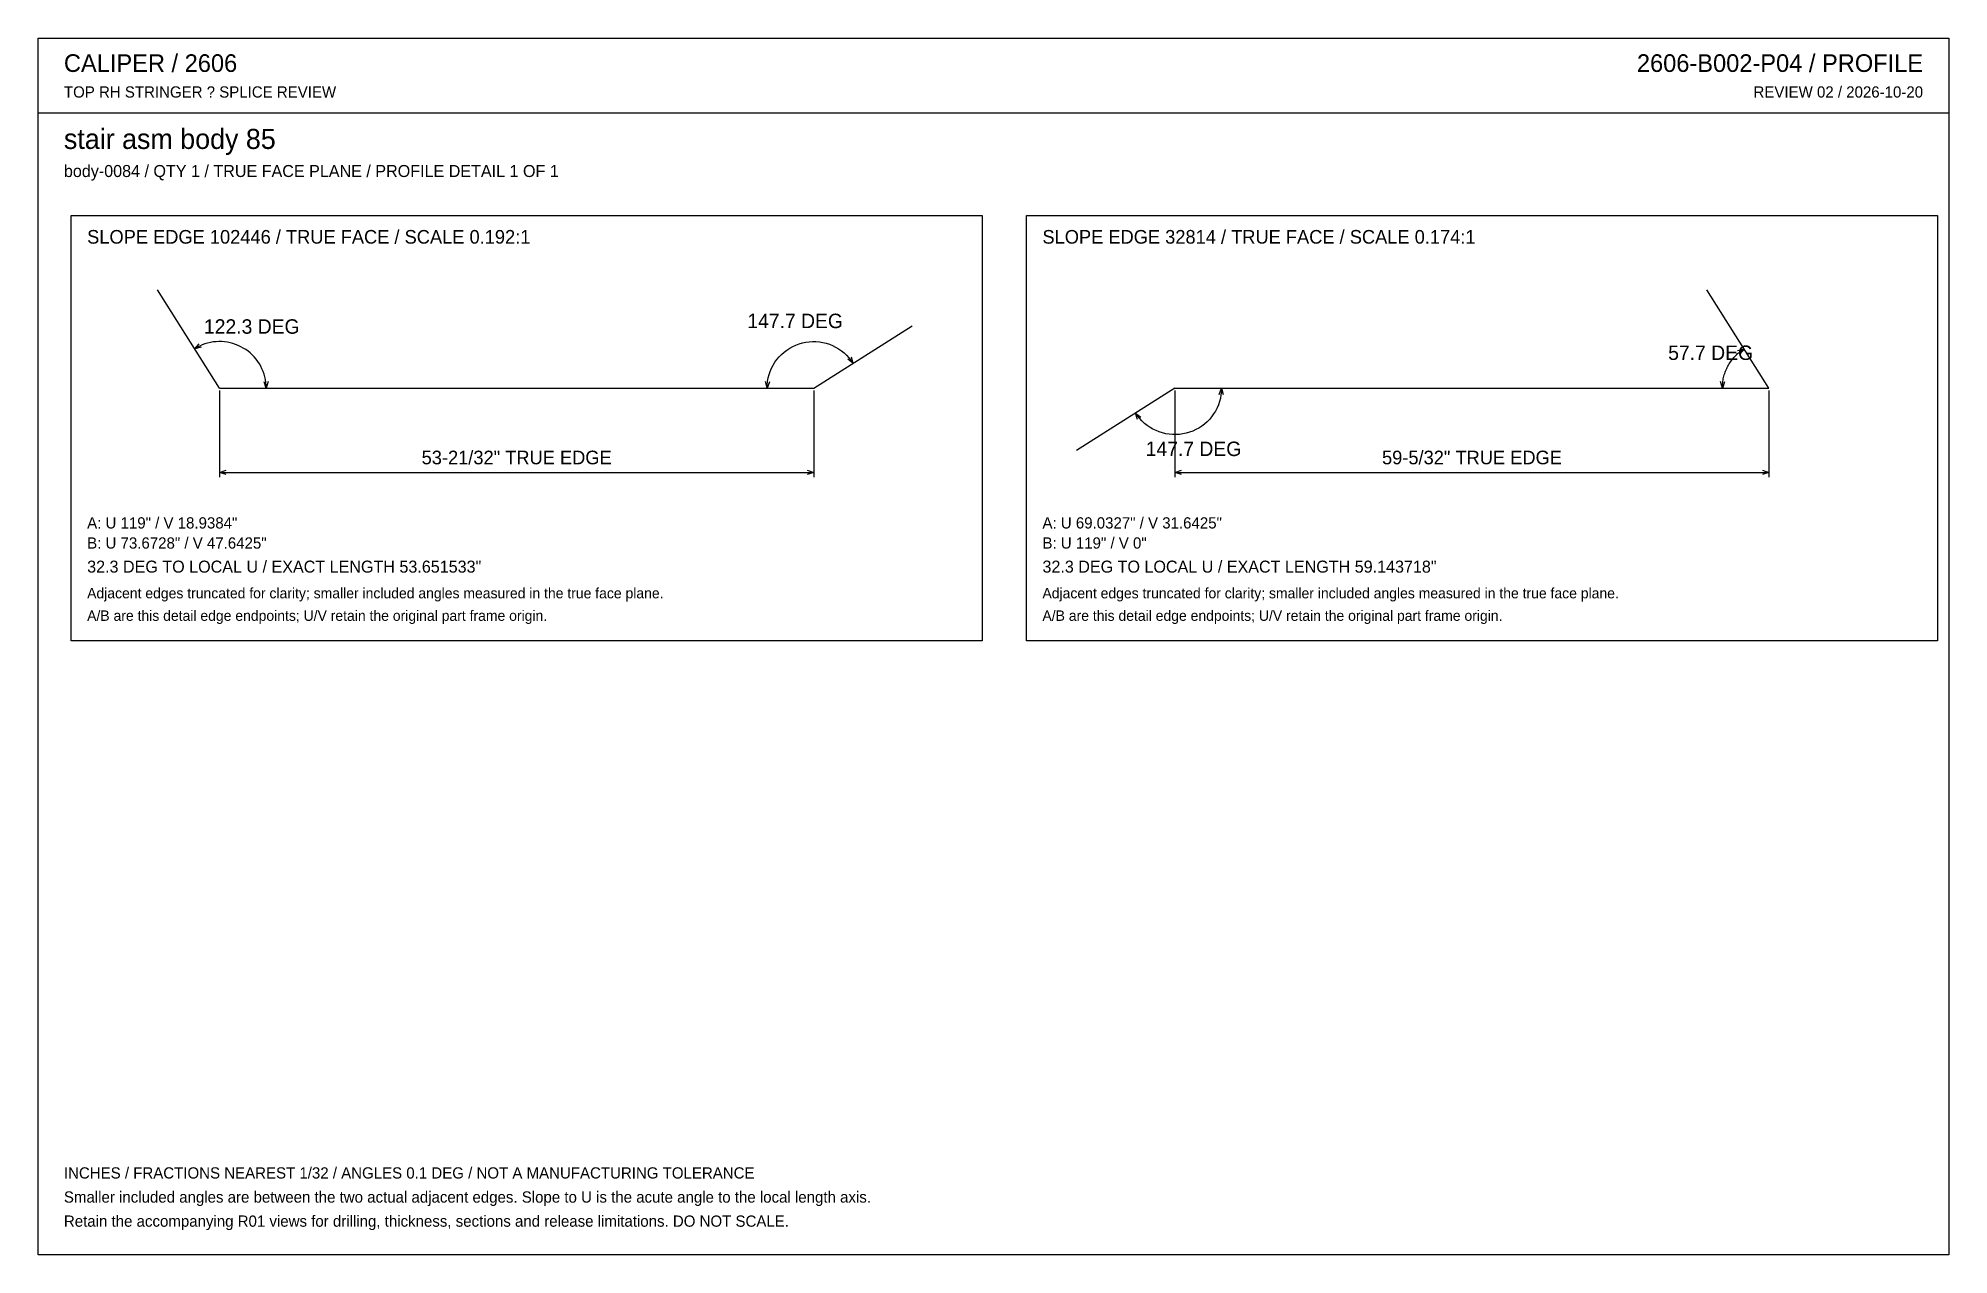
# Model space of a CAD drawing. Header units: inches. Extents: x 0.5 to 33.5, y 0.5 to 21.5.
import ezdxf
from ezdxf.enums import TextEntityAlignment as Align

# ---------------------------------------------------------------- set-up
doc = ezdxf.new("R2010")
doc.units = ezdxf.units.IN
doc.header["$MEASUREMENT"] = 0

msp = doc.modelspace()

# ---------------------------------------------------------------- linework, layer by layer
at = {"layer": 'ANNOTATION'}
for p, q in [((3.18, 16.153), (3.258, 16.239)), ((3.266, 16.2), (3.222, 16.178)), ((3.311, 16.22), (3.266, 16.2)), ((3.357, 16.237), (3.311, 16.22)), ((3.404, 16.251), (3.357, 16.237)), ((3.452, 16.262), (3.404, 16.251)), ((3.501, 16.27), (3.452, 16.262)), ((3.55, 16.275), (3.501, 16.27)), ((3.599, 16.278), (3.55, 16.275)), ((3.648, 16.277), (3.599, 16.278)), ((3.697, 16.273), (3.648, 16.277)), ((3.745, 16.266), (3.697, 16.273)), ((3.794, 16.257), (3.745, 16.266)), ((3.841, 16.244), (3.794, 16.257)), ((3.888, 16.229), (3.841, 16.244)), ((3.933, 16.21), (3.888, 16.229)), ((3.978, 16.189), (3.933, 16.21)), ((13.527, 16.192), (13.581, 16.216)), ((13.581, 16.216), (13.636, 16.237)), ((13.636, 16.237), (13.693, 16.254)), ((13.693, 16.254), (13.751, 16.266)), ((13.751, 16.266), (13.81, 16.274)), ((13.81, 16.274), (13.869, 16.278)), ((13.869, 16.278), (13.928, 16.277)), ((13.928, 16.277), (13.987, 16.272)), ((13.987, 16.272), (14.046, 16.262)), ((14.046, 16.262), (14.104, 16.249)), ((14.104, 16.249), (14.16, 16.231)), ((14.16, 16.231), (14.215, 16.209)), ((14.215, 16.209), (14.269, 16.183)), ((3.293, 16.179), (3.18, 16.153)), ((3.222, 16.178), (3.18, 16.153)), ((4.021, 16.166), (3.978, 16.189)), ((4.062, 16.139), (4.021, 16.166)), ((4.102, 16.111), (4.062, 16.139)), ((4.14, 16.08), (4.102, 16.111)), ((4.176, 16.046), (4.14, 16.08)), ((4.21, 16.011), (4.176, 16.046)), ((4.242, 15.973), (4.21, 16.011)), ((4.271, 15.934), (4.242, 15.973)), ((4.298, 15.893), (4.271, 15.934)), ((4.323, 15.85), (4.298, 15.893)), ((13.161, 15.817), (13.188, 15.869)), ((13.188, 15.869), (13.219, 15.92)), ((13.219, 15.92), (13.254, 15.968)), ((13.254, 15.968), (13.292, 16.013)), ((13.292, 16.013), (13.333, 16.056)), ((13.333, 16.056), (13.378, 16.095)), ((13.378, 16.095), (13.425, 16.131)), ((13.425, 16.131), (13.475, 16.163)), ((13.475, 16.163), (13.527, 16.192)), ((14.269, 16.183), (14.32, 16.153)), ((14.32, 16.153), (14.369, 16.119)), ((14.369, 16.119), (14.415, 16.082)), ((14.415, 16.082), (14.458, 16.042)), ((14.458, 16.042), (14.499, 15.998)), ((14.569, 15.903), (14.478, 15.975)), ((14.499, 15.998), (14.536, 15.952)), ((14.535, 16.014), (14.569, 15.903)), ((14.536, 15.952), (14.569, 15.903)), ((29.705, 15.85), (29.717, 15.871)), ((29.717, 15.871), (29.728, 15.891)), ((29.728, 15.891), (29.741, 15.91)), ((29.741, 15.91), (29.754, 15.93)), ((29.754, 15.93), (29.767, 15.948)), ((29.767, 15.948), (29.781, 15.967)), ((29.781, 15.967), (29.795, 15.985)), ((29.795, 15.985), (29.81, 16.003)), ((29.81, 16.003), (29.826, 16.02)), ((29.826, 16.02), (29.842, 16.037)), ((29.842, 16.037), (29.858, 16.053)), ((29.858, 16.053), (29.875, 16.069)), ((29.874, 16.121), (29.986, 16.153)), ((29.875, 16.069), (29.893, 16.084)), ((29.893, 16.084), (29.91, 16.099)), ((29.91, 16.099), (29.929, 16.113)), ((29.986, 16.153), (29.912, 16.063)), ((29.929, 16.113), (29.947, 16.127)), ((29.947, 16.127), (29.966, 16.14)), ((29.966, 16.14), (29.986, 16.153)), ((4.344, 15.806), (4.323, 15.85)), ((4.363, 15.761), (4.344, 15.806)), ((4.379, 15.714), (4.363, 15.761)), ((4.393, 15.667), (4.379, 15.714)), ((4.417, 15.472), (4.379, 15.582)), ((4.403, 15.619), (4.393, 15.667)), ((4.411, 15.57), (4.403, 15.619)), ((4.415, 15.521), (4.411, 15.57)), ((4.448, 15.584), (4.417, 15.472)), ((13.083, 15.472), (13.053, 15.585)), ((13.122, 15.582), (13.083, 15.472)), ((13.086, 15.531), (13.092, 15.59)), ((13.092, 15.59), (13.103, 15.649)), ((13.103, 15.649), (13.118, 15.706)), ((13.118, 15.706), (13.137, 15.762)), ((13.137, 15.762), (13.161, 15.817)), ((29.611, 15.472), (29.578, 15.584)), ((29.647, 15.583), (29.611, 15.472)), ((29.612, 15.519), (29.614, 15.542)), ((29.614, 15.542), (29.616, 15.565)), ((29.616, 15.565), (29.619, 15.588)), ((29.619, 15.588), (29.623, 15.61)), ((29.623, 15.61), (29.627, 15.633)), ((29.627, 15.633), (29.632, 15.656)), ((29.632, 15.656), (29.638, 15.678)), ((29.638, 15.678), (29.644, 15.701)), ((29.644, 15.701), (29.651, 15.723)), ((29.651, 15.723), (29.659, 15.745)), ((29.659, 15.745), (29.667, 15.766)), ((29.667, 15.766), (29.675, 15.788)), ((29.675, 15.788), (29.685, 15.809)), ((29.685, 15.809), (29.695, 15.83)), ((29.695, 15.83), (29.705, 15.85)), ((3.611, 15.431), (3.611, 13.931)), ((4.417, 15.472), (4.415, 15.521)), ((13.083, 15.472), (13.086, 15.531)), ((13.889, 15.431), (13.889, 13.931)), ((20.139, 15.431), (20.139, 13.931)), ((20.91, 15.238), (20.89, 15.182)), ((20.906, 15.362), (20.944, 15.472)), ((20.925, 15.296), (20.91, 15.238)), ((20.936, 15.354), (20.925, 15.296)), ((20.942, 15.413), (20.936, 15.354)), ((20.944, 15.472), (20.942, 15.413)), ((20.944, 15.472), (20.975, 15.36)), ((29.611, 15.495), (29.612, 15.519)), ((29.611, 15.472), (29.611, 15.495)), ((30.417, 15.431), (30.417, 13.931)), ((19.492, 14.992), (19.458, 15.041)), ((19.493, 14.93), (19.458, 15.041)), ((19.458, 15.041), (19.55, 14.969)), ((19.529, 14.946), (19.492, 14.992)), ((19.569, 14.903), (19.529, 14.946)), ((19.613, 14.862), (19.569, 14.903)), ((20.694, 14.889), (20.65, 14.85)), ((20.736, 14.931), (20.694, 14.889)), ((20.774, 14.977), (20.736, 14.931)), ((20.809, 15.025), (20.774, 14.977)), ((20.84, 15.075), (20.809, 15.025)), ((20.867, 15.128), (20.84, 15.075)), ((20.89, 15.182), (20.867, 15.128)), ((19.659, 14.825), (19.613, 14.862)), ((19.708, 14.792), (19.659, 14.825)), ((19.759, 14.762), (19.708, 14.792)), ((19.812, 14.736), (19.759, 14.762)), ((19.868, 14.714), (19.812, 14.736)), ((19.924, 14.696), (19.868, 14.714)), ((19.982, 14.682), (19.924, 14.696)), ((20.04, 14.673), (19.982, 14.682)), ((20.099, 14.668), (20.04, 14.673)), ((20.159, 14.667), (20.099, 14.668)), ((20.218, 14.671), (20.159, 14.667)), ((20.277, 14.679), (20.218, 14.671)), ((20.335, 14.691), (20.277, 14.679)), ((20.392, 14.707), (20.335, 14.691)), ((20.447, 14.728), (20.392, 14.707)), ((20.501, 14.753), (20.447, 14.728)), ((20.553, 14.781), (20.501, 14.753)), ((20.603, 14.814), (20.553, 14.781)), ((20.65, 14.85), (20.603, 14.814)), ((3.611, 14.014), (3.722, 14.049)), ((3.611, 14.014), (13.889, 14.014)), ((3.722, 13.979), (3.611, 14.014)), ((13.778, 14.049), (13.889, 14.014)), ((13.889, 14.014), (13.778, 13.979)), ((20.139, 14.014), (20.25, 14.049)), ((20.139, 14.014), (30.417, 14.014)), ((20.25, 13.979), (20.139, 14.014)), ((30.306, 14.049), (30.417, 14.014)), ((30.417, 14.014), (30.306, 13.979))]:
    msp.add_line(p, q, dxfattribs=at)
at = {"layer": 'OUTLINE'}
for p, q in [((0.472, 21.528), (33.528, 21.528)), ((0.472, 0.472), (0.472, 21.528)), ((33.528, 21.528), (33.528, 0.472)), ((0.472, 20.236), (33.528, 20.236)), ((1.042, 18.458), (16.806, 18.458)), ((1.042, 11.097), (1.042, 18.458)), ((16.806, 18.458), (16.806, 11.097)), ((17.569, 18.458), (33.333, 18.458)), ((17.569, 11.097), (17.569, 18.458)), ((33.333, 18.458), (33.333, 11.097)), ((3.611, 15.472), (2.534, 17.174)), ((30.417, 15.472), (29.339, 17.174)), ((13.889, 15.472), (15.59, 16.55)), ((3.611, 15.472), (13.889, 15.472)), ((20.139, 15.472), (18.437, 14.395)), ((20.139, 15.472), (30.417, 15.472)), ((16.806, 11.097), (1.042, 11.097)), ((33.333, 11.097), (17.569, 11.097)), ((33.528, 0.472), (0.472, 0.472))]:
    msp.add_line(p, q, dxfattribs=at)

# ---------------------------------------------------------------- texts
at = {"layer": 'ANNOTATION'}
for s, height, p in [('CALIPER / 2606', 0.30556, (0.917, 20.944)), ('TOP RH STRINGER ? SPLICE REVIEW', 0.19444, (0.917, 20.5)), ('stair asm body 85', 0.34722, (0.917, 19.611)), ('body-0084 / QTY 1 / TRUE FACE PLANE / PROFILE DETAIL 1 OF 1', 0.20833, (0.917, 19.125)), ('SLOPE EDGE 102446 / TRUE FACE / SCALE 0.192:1', 0.23611, (1.319, 17.972)), ('SLOPE EDGE 32814 / TRUE FACE / SCALE 0.174:1', 0.23611, (17.847, 17.972)), ('A: U 119" / V 18.9384"', 0.19444, (1.319, 13.042)), ('A: U 69.0327" / V 31.6425"', 0.19444, (17.847, 13.042)), ('B: U 73.6728" / V 47.6425"', 0.19444, (1.319, 12.694)), ('B: U 119" / V 0"', 0.19444, (17.847, 12.694)), ('32.3 DEG TO LOCAL U / EXACT LENGTH 53.651533"', 0.20833, (1.319, 12.278)), ('32.3 DEG TO LOCAL U / EXACT LENGTH 59.143718"', 0.20833, (17.847, 12.278)), ('Adjacent edges truncated for clarity; smaller included angles measured in the true face plane.', 0.18056, (1.319, 11.833)), ('Adjacent edges truncated for clarity; smaller included angles measured in the true face plane.', 0.18056, (17.847, 11.833)), ('A/B are this detail edge endpoints; U/V retain the original part frame origin.', 0.18056, (1.319, 11.444)), ('A/B are this detail edge endpoints; U/V retain the original part frame origin.', 0.18056, (17.847, 11.444)), ('INCHES / FRACTIONS NEAREST 1/32 / ANGLES 0.1 DEG / NOT A MANUFACTURING TOLERANCE', 0.19444, (0.917, 1.792)), ('Smaller included angles are between the two actual adjacent edges. Slope to U is the acute angle to the local length axis.', 0.194444, (0.917, 1.375)), ('Retain the accompanying R01 views for drilling, thickness, sections and release limitations. DO NOT SCALE.', 0.194444, (0.917, 0.958))]:
    msp.add_text(s, height=height, dxfattribs=at).set_placement(p)
for s, height, p in [('2606-B002-P04 / PROFILE', 0.30556, (33.083, 20.944)), ('REVIEW 02 / 2026-10-20', 0.19444, (33.083, 20.5))]:
    msp.add_text(s, height=height, dxfattribs=at).set_placement(p, align=Align.RIGHT)
for s, height, p in [('122.3 DEG', 0.25, (4.167, 16.413)), ('147.7 DEG', 0.25, (13.568, 16.51)), ('57.7 DEG', 0.25, (29.407, 15.959)), ('147.7 DEG', 0.25, (20.46, 14.296)), ('53-21/32" TRUE EDGE', 0.23611, (8.75, 14.153)), ('59-5/32" TRUE EDGE', 0.23611, (25.278, 14.153))]:
    msp.add_text(s, height=height, dxfattribs=at).set_placement(p, align=Align.CENTER)

doc.saveas('drawing.dxf')
